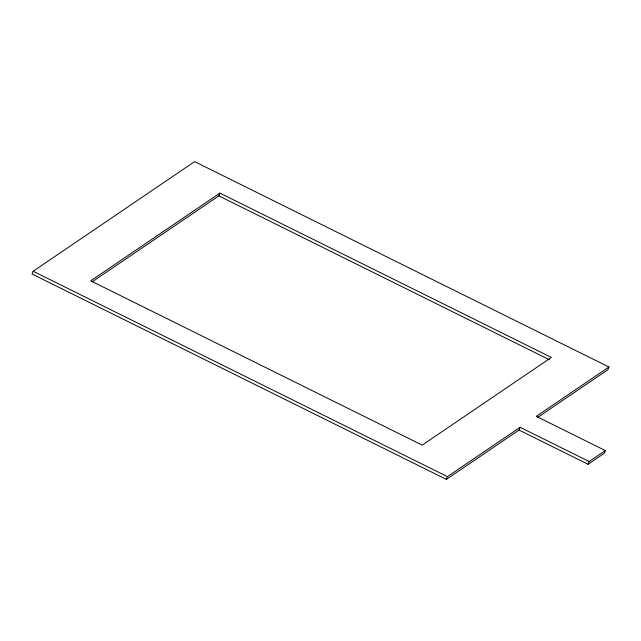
<?xml version="1.0" encoding="UTF-8"?>
<svg xmlns="http://www.w3.org/2000/svg" width="641" height="641" viewBox="0 0 641 641"><rect width="100%" height="100%" fill="white"/><g stroke="black" fill="none" stroke-linecap="round" stroke-linejoin="round"><path stroke-width="0.96" d="M33.14 271.247L32.05 273.995L446.376 479.396L519.042 430.055L520.131 427.307L589.183 461.536L605.336 450.575L536.277 416.338L608.95 367.005L194.624 161.604L33.14 271.247L447.458 476.64L520.131 427.307M92.112 281.888L218.821 195.866L219.911 193.109L551.372 357.43L422.179 445.134L90.718 280.822L219.911 193.109M446.376 479.396L447.458 476.64M608.95 367.005L607.86 369.753L537.671 417.411M519.042 430.055L588.093 464.284L589.183 461.536M605.336 450.575L604.247 453.323L588.093 464.284M218.821 195.866L549.385 359.729"/></g></svg>
